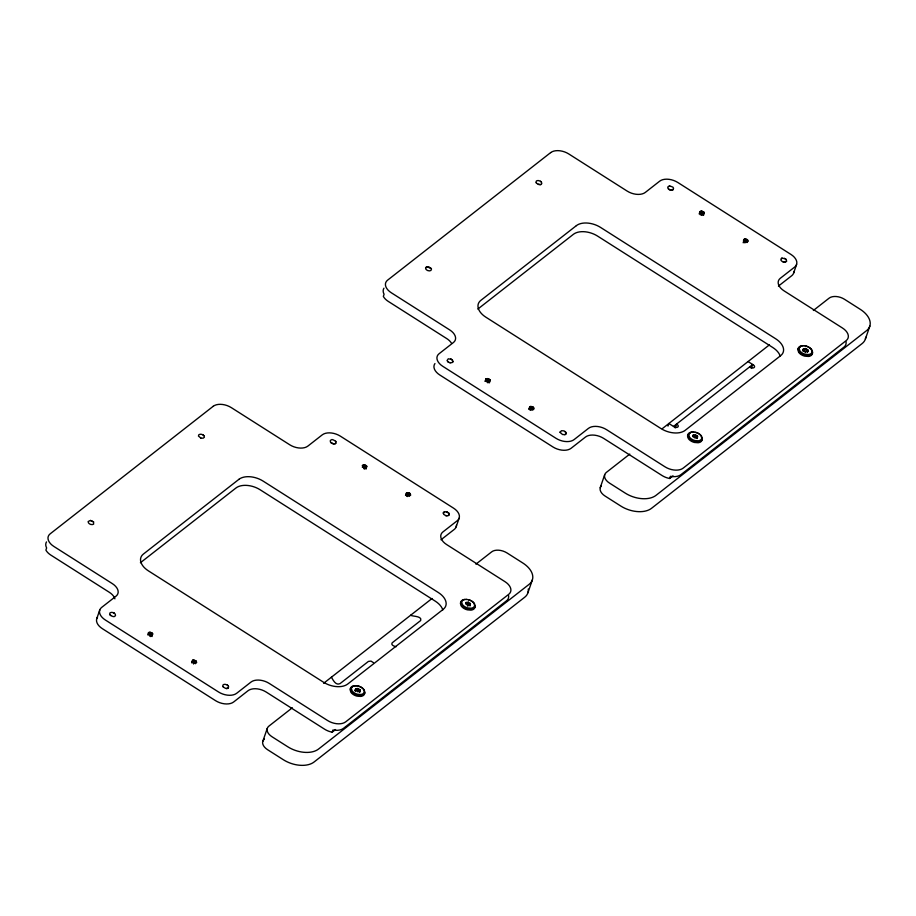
<?xml version="1.0" encoding="UTF-8"?>
<svg xmlns="http://www.w3.org/2000/svg" width="916" height="916" viewBox="0 0 916 916"><rect width="100%" height="100%" fill="white"/><g stroke="black" fill="none" stroke-linecap="round" stroke-linejoin="round"><path stroke-width="1.37" d="M109.599 614.235L110.057 612.793C112.05 611.613 115.794 613.033 115.508 615.46L115.084 616.056C113.206 618.598 107.332 612.14 110.916 615.689M152.869 634.055L151.896 635.452L150.029 635.315L148.163 633.071L150.029 632.246L152.48 633.391L152.01 636.54M222.725 686.176C222.359 682.351 230.637 685.157 228.199 687.996C226.527 690.492 221.775 685.351 223.229 686.954M336.161 442.027L335.703 443.459C333.745 444.672 329.943 443.218 330.252 440.791L330.676 440.207C332.336 437.665 337.191 443.138 335.668 441.191M366.95 466.588L365.976 467.984L364.11 467.847L362.244 465.614L364.11 464.778L366.56 465.923L366.091 469.072M425.585 267.815C424.955 270.77 431.745 272.373 431.493 269.052L429.157 267.037L426.81 266.865L425.574 267.873L426.009 267.277M443.367 513.533L443.367 512.731L443.836 514.414L445.691 515.594L448.038 515.765L449.275 514.769L448.794 513.132L446.939 511.952L444.569 511.838L443.355 512.788M449.275 514.769L448.771 513.189L446.939 511.952M452.481 360.103L452.951 361.774L451.668 359.415L448.267 358.797L447.042 360.549L448.336 362.06L447.546 361.328M490.312 380.369L489.339 381.766L487.472 381.629L485.606 379.396L487.472 378.571L489.923 379.705L489.453 382.854M535.883 182.376C535.608 178.906 542.409 180.841 541.814 183.555C540.772 186.99 534.83 181.837 536.387 183.154M560.18 431.642L560.168 432.489L561.405 430.692L563.752 430.864L565.607 432.043L566.077 433.715L564.851 434.676L562.504 434.505L560.18 432.432M566.088 433.669L566.077 432.925M704.381 212.901L703.419 214.298L701.542 214.161L699.687 211.928L701.553 211.104L704.003 212.237L703.534 215.386M355.58 690.389L355.729 688.775L357.996 688.5L360.103 689.851L359.69 692.256L359.828 690.641L357.721 689.301L355.454 689.565L355.305 691.179L355.58 690.389L357.698 691.729L359.965 691.466M466.038 602.476L465.889 604.091L468.007 605.442L470.274 605.167L470.423 603.552L468.305 602.201L466.038 602.476L465.763 603.278L468.03 603.003L470.148 604.354L470 605.968L469.45 604.331L467.171 603.633M693.172 435.089L693.023 436.703L695.141 438.043L697.397 437.779L697.545 436.165L695.427 434.814L693.172 435.089L692.897 435.879L695.152 435.615L697.271 436.955L697.122 438.569L697.397 437.779M803.332 350.404L803.481 348.79L805.748 348.527L807.855 349.866L807.443 352.282L807.58 350.668L805.473 349.317L803.206 349.591L803.057 351.206L803.332 350.404L805.45 351.755L807.717 351.481M90.489 520.46L93.569 521.902L93.604 524.17C91.657 525.395 87.89 523.872 88.154 521.502L90.489 520.46L93.569 521.902M96.764 618.666L99.752 609.999M113.183 612.598L114.237 613.102M200.787 438.066L203.146 438.192L204.371 437.23C204.589 434.814 200.833 433.463 198.875 434.665L198.44 436.05L200.799 438.02M203.054 434.974L203.879 435.604M147.968 634.937L148.827 632.464M148.278 634.799L149.136 632.315M149.171 634.731L150.029 632.246M149.72 636.173L151.003 632.452M150.556 636.574L151.838 632.853M151.632 635.876L152.48 633.391M191.753 662.783L192.612 660.31M192.074 662.646L192.921 660.161L193.814 660.104L196.264 661.237L196.654 662.543L194.787 663.367L192.99 662.76L191.948 661.558L192.921 660.161M192.967 662.577L193.814 660.104M193.516 664.02L194.787 660.299M194.764 663.173L195.623 660.699M195.417 663.722L196.264 661.237M226.286 688.443L228.199 687.996M227.34 685.088L228.164 685.729M330.722 442.474L333.79 443.905M334.924 443.825L335.725 443.413M262.812 741.33L267.266 728.392M426.787 266.911L431.012 268.216M362.358 467.332L363.217 464.847M363.251 467.263L364.11 464.778M363.801 468.706L365.083 464.985M364.637 469.106L365.919 465.385M365.702 468.408L366.56 465.923M450.626 362.759C447.34 362.106 452.87 363.572 452.973 361.728M450.615 358.969L451.668 359.415M405.525 495.464L407.002 492.694L409.704 493.232L410.734 495.075L407.895 495.693L406.028 494.09L406.372 492.991M406.154 495.178L407.002 492.694M406.612 496.346L407.895 492.636M407.586 496.552L408.868 492.831M408.845 495.716L409.704 493.232M409.498 496.254L410.345 493.77M97.52 617.247A13.557 8.233 19 0 0 102.397 628.697L215.512 700.637A13.557 8.233 19 0 0 233.66 701.977L248.041 690.721A13.557 8.233 19 0 1 266.19 692.049L324.573 729.182A13.557 8.233 19 0 0 332.199 732.17L332.943 730.018A13.557 8.233 19 0 0 343.454 728.369L506.525 600.793A13.557 8.233 19 0 0 508.552 595.354M355.248 690.172L355.729 688.775M357.503 689.897L357.996 688.5M359.118 690.675L356.851 689.931L354.95 690.378M359.622 691.248L360.103 689.851M538.23 184.379L540.589 184.505M540.497 181.288L541.322 181.918M485.091 381.4L485.949 378.926M485.411 381.251L486.259 378.777M485.72 381.113L486.579 378.629M486.614 381.045L487.472 378.571M487.163 382.487L488.446 378.766M487.999 382.888L489.27 379.167M443.802 512.147L444.592 511.781M489.064 382.19L489.923 379.705M445.691 515.594L446.939 515.8M456.168 526.826L459.145 518.147M528.887 409.246L530.364 406.475L533.066 407.013L534.097 408.857L532.23 409.681L530.421 409.074L529.391 407.872L529.734 406.773M529.196 409.108L530.055 406.624M529.505 408.96L530.364 406.475M529.975 410.128L531.257 406.418M530.948 410.334L532.23 406.612M532.207 409.498L533.066 407.013M532.86 410.036L533.707 407.563M467.824 603.61L468.305 602.201M467.733 606.232L468.007 605.442M469.942 604.949L470.423 603.552M564.771 431.413L565.607 432.043M564.851 434.676L565.653 434.253M527.948 592.698L532.402 579.759M670.031 186.074C667.008 186.211 673.867 185.971 673.581 188.398L672.355 190.139L673.168 189.726M668.176 188.742L668.966 189.475L667.672 187.162L668.909 186.154M671.256 190.173L670.008 189.967L672.378 190.093M600.243 487.644L604.697 474.706M699.171 213.932L700.03 211.459M699.801 213.646L700.648 211.161M700.271 214.813L701.553 211.104M701.244 215.02L702.526 211.298M702.068 215.42L703.351 211.699M703.144 214.722L704.003 212.237M667.993 426.089L668.886 423.501L673.512 426.455A2.92 1.775 19 0 0 677.806 427.028A2.92 1.775 19 0 0 676.558 424.074L675.229 427.955M743.162 242.729L744.445 239.019L747.147 239.545L748.177 241.389L746.311 242.213L744.502 241.606L743.471 240.404L744.445 239.019M744.055 242.671L745.338 238.95M745.029 242.866L746.311 239.156M746.288 242.03L747.147 239.545M746.929 242.568L747.788 240.095M434.951 363.56A13.557 8.233 19 0 0 439.829 375.01L552.955 446.962A13.557 8.233 19 0 0 571.092 448.29L585.484 437.035A13.557 8.233 19 0 1 603.633 438.375L662.016 475.496A13.557 8.233 19 0 0 669.642 478.484L670.386 476.331A13.557 8.233 19 0 0 680.897 474.683L843.968 347.118A13.557 8.233 19 0 0 845.995 341.668M693.194 436.279L695.53 436.451L697.374 437.676M694.946 436.222L695.427 434.814M695.53 436.451L696.584 436.943M697.065 437.562L697.545 436.165M781.222 258.518L782.024 258.094L780.787 259.904C781.588 261.942 785.481 263.19 786.718 261.083L785.424 258.77L782.012 258.152M784.359 258.323L786.237 259.446M783.134 261.907L785.493 262.033M751.36 368.392L752.7 364.511L748.063 361.557M793.6 273.14L796.588 264.472M803 350.198L803.481 348.79M804.603 349.946L802.702 350.393M805.473 349.317L805.748 348.527M805.175 352.546L805.45 351.755M806.87 350.702L807.683 351.389M807.374 351.275L807.855 349.866M865.391 339.012L869.845 326.085M140.4 562.745L235.95 487.999A18.08 10.981 19 0 1 260.144 489.774L435.295 601.171A18.08 10.981 19 0 1 442.806 609.93M477.843 309.058L573.393 234.313A18.08 10.981 19 0 1 597.576 236.088L772.738 347.485A18.08 10.981 19 0 1 780.249 356.244M440.997 539.776L454.279 529.391A13.557 8.233 19 0 0 456.431 525.177M778.44 286.09L791.722 275.705A13.557 8.233 19 0 0 793.874 271.491M292.341 707.77L268.892 726.125A11.484 6.973 19 0 0 272.063 736.785L287.819 746.803A22.969 13.946 19 0 0 318.539 749.059L529.15 584.305A22.969 13.946 19 0 0 522.796 562.985L507.04 552.966A11.484 6.973 19 0 0 491.686 551.844L475.919 564.164M323.623 683.302L432.02 598.514M629.784 454.084L606.323 472.438A11.484 6.973 19 0 0 609.506 483.098L625.262 493.117A22.969 13.946 19 0 0 655.982 495.373L866.593 330.619A22.969 13.946 19 0 0 860.238 309.31L844.483 299.28A11.484 6.973 19 0 0 829.117 298.158L813.362 310.478M662.176 428.745L769.451 344.828M673.512 426.455L752.7 364.511A2.954 1.798 19 0 1 754.12 367.568A2.954 1.798 19 0 1 749.654 366.892M332.199 732.17L335.565 729.537M669.642 478.484L673.008 475.851M804.237 345.744L802.107 345.744A7.351 4.465 19 0 0 798.157 348.836L798.947 351.389A7.66 4.66 19 0 0 805.05 355.271L808.736 355.568A7.351 4.465 19 0 0 812.687 352.477L811.897 349.923A7.66 4.66 19 0 0 805.782 346.042M693.927 432.043L691.798 432.043A7.351 4.465 19 0 0 687.847 435.134L688.626 437.688A7.66 4.66 19 0 0 694.74 441.569L698.416 441.856A7.351 4.465 19 0 0 702.366 438.764L701.576 436.211A7.66 4.66 19 0 0 695.473 432.329M466.805 599.43L464.664 599.43A7.351 4.465 19 0 0 460.714 602.522L461.504 605.075A7.66 4.66 19 0 0 467.607 608.957L471.293 609.243A7.351 4.465 19 0 0 475.244 606.163L474.454 603.61A7.66 4.66 19 0 0 468.351 599.717M356.484 685.729L354.893 685.752A6.538 3.973 19 0 0 351.378 688.5L352.076 690.767A6.824 4.145 19 0 0 357.515 694.225L360.79 694.488A6.538 3.973 19 0 0 364.305 691.729L363.606 689.462A6.824 4.145 19 0 0 358.167 686.004L354.355 685.729A7.351 4.465 19 0 0 350.404 688.821L351.194 691.362A7.66 4.66 19 0 0 357.297 695.255L360.984 695.542A7.351 4.465 19 0 0 364.934 692.45L364.144 689.897A7.66 4.66 19 0 0 358.03 686.015M803.893 345.721L805.92 346.03A6.824 4.145 19 0 1 811.358 349.488L812.057 351.755A6.538 3.973 19 0 1 808.542 354.503L805.267 354.252A6.824 4.145 19 0 1 799.84 350.794L799.13 348.515A6.538 3.973 19 0 1 802.645 345.767M693.584 432.02L695.61 432.318A6.824 4.145 19 0 1 701.049 435.776L701.748 438.054A6.538 3.973 19 0 1 698.232 440.802L694.958 440.539A6.824 4.145 19 0 1 689.519 437.081L688.821 434.814A6.538 3.973 19 0 1 692.336 432.066M466.45 599.408L468.488 599.717A6.824 4.145 19 0 1 473.916 603.163L474.625 605.442A6.538 3.973 19 0 1 471.11 608.19L467.824 607.938A6.824 4.145 19 0 1 462.397 604.48L461.687 602.201A6.538 3.973 19 0 1 465.214 599.453M410.631 615.243C412.292 616.525 422.459 615.895 420.673 620.533L392.185 642.814C390.479 645.07 394.636 646.582 396.296 646.65M668.989 189.417L670.008 189.967M448.359 362.003L449.39 362.564M359.141 690.63L359.931 691.362M373.407 662.634L371.003 661.1L368.427 661.409L339.939 683.691C335.783 685.752 332.932 679.855 331.443 677.187M812.229 352.099L812.378 353.358A7.351 4.465 19 0 1 808.427 356.45L804.752 356.152A7.66 4.66 19 0 1 798.638 352.271L797.847 349.717A7.351 4.465 19 0 1 800.24 346.992M364.476 692.072L364.625 693.332A7.351 4.465 19 0 1 360.675 696.423L356.988 696.137A7.66 4.66 19 0 1 350.885 692.256L350.095 689.702A7.351 4.465 19 0 1 352.488 686.966M601.159 486.053A11.484 6.973 19 0 0 605.052 496.037L620.808 506.056A22.969 13.946 19 0 0 651.528 508.311L862.139 343.557A22.969 13.946 19 0 0 865.746 337.214M689.92 433.279A7.351 4.465 19 0 0 687.538 436.016L688.328 438.569A7.66 4.66 19 0 0 694.431 442.451L698.118 442.737A7.351 4.465 19 0 0 702.068 439.646M695.748 436.966A2.256 1.363 19 0 1 696.217 437.275M803.458 350.427A2.256 1.363 19 0 1 804.958 350.29M806.527 350.988A2.256 1.363 19 0 1 806.893 351.343M451.531 343.305A13.557 8.233 19 0 0 446.722 338.577L388.338 301.444A13.557 8.233 19 0 1 383.335 296.406L384.079 294.254A13.557 8.233 19 0 1 383.941 288.208M461.572 601.343A7.351 4.465 19 0 0 460.416 603.404L461.195 605.957A7.66 4.66 19 0 0 467.309 609.838L470.984 610.136A7.351 4.465 19 0 0 474.935 607.045M467.526 603.976A2.256 1.363 19 0 1 468.087 604.125M264.438 739.063A11.484 6.973 19 0 0 267.609 749.723L283.365 759.742A22.969 13.946 19 0 0 314.085 761.998L524.696 597.243A22.969 13.946 19 0 0 528.28 589.011M114.912 598.835A13.557 8.233 19 0 0 109.279 592.263L50.895 555.13A13.557 8.233 19 0 1 45.892 550.092L46.636 547.928A13.557 8.233 19 0 1 46.51 541.894M213.199 406.303L50.128 533.868A13.557 8.233 19 0 0 53.884 546.463L112.267 583.584A13.557 8.233 19 0 1 116.023 596.179L101.63 607.434A13.557 8.233 19 0 0 105.386 620.029L218.5 691.969A13.557 8.233 19 0 0 236.649 693.298L251.03 682.042A13.557 8.233 19 0 1 269.178 683.382L327.562 720.514A13.557 8.233 19 0 0 345.698 721.842L508.769 594.278A13.557 8.233 19 0 0 505.014 581.694L446.63 544.562A13.557 8.233 19 0 1 442.886 531.967L457.267 520.712A13.557 8.233 19 0 0 453.523 508.128L340.397 436.176A13.557 8.233 19 0 0 322.26 434.848L307.868 446.103A13.557 8.233 19 0 1 289.719 444.764L231.336 407.643A13.557 8.233 19 0 0 213.199 406.303M550.642 152.617L387.571 280.181A13.557 8.233 19 0 0 391.315 292.776L449.71 329.909A13.557 8.233 19 0 1 453.454 342.492L439.073 353.748A13.557 8.233 19 0 0 442.817 366.343L555.943 438.283A13.557 8.233 19 0 0 574.08 439.611L588.473 428.356A13.557 8.233 19 0 1 606.61 429.696L665.005 466.828A13.557 8.233 19 0 0 683.141 468.156L846.212 340.592A13.557 8.233 19 0 0 842.457 328.008L784.073 290.876A13.557 8.233 19 0 1 780.317 278.281L794.71 267.025A13.557 8.233 19 0 0 790.955 254.442L677.84 182.502A13.557 8.233 19 0 0 659.692 181.162L645.311 192.417A13.557 8.233 19 0 1 627.162 191.089L568.779 153.957A13.557 8.233 19 0 0 550.642 152.617M238.939 479.32L143.388 554.065A18.08 10.981 19 0 0 148.392 570.851L323.543 682.248A18.08 10.981 19 0 0 347.736 684.023L443.287 609.277A18.08 10.981 19 0 0 438.283 592.492L263.121 481.106A18.08 10.981 19 0 0 238.939 479.32M576.382 225.634L480.831 300.379A18.08 10.981 19 0 0 485.835 317.165L660.986 428.562A18.08 10.981 19 0 0 685.179 430.337L780.718 355.603A18.08 10.981 19 0 0 775.715 338.805L600.564 227.42A18.08 10.981 19 0 0 576.382 225.634"/></g></svg>
